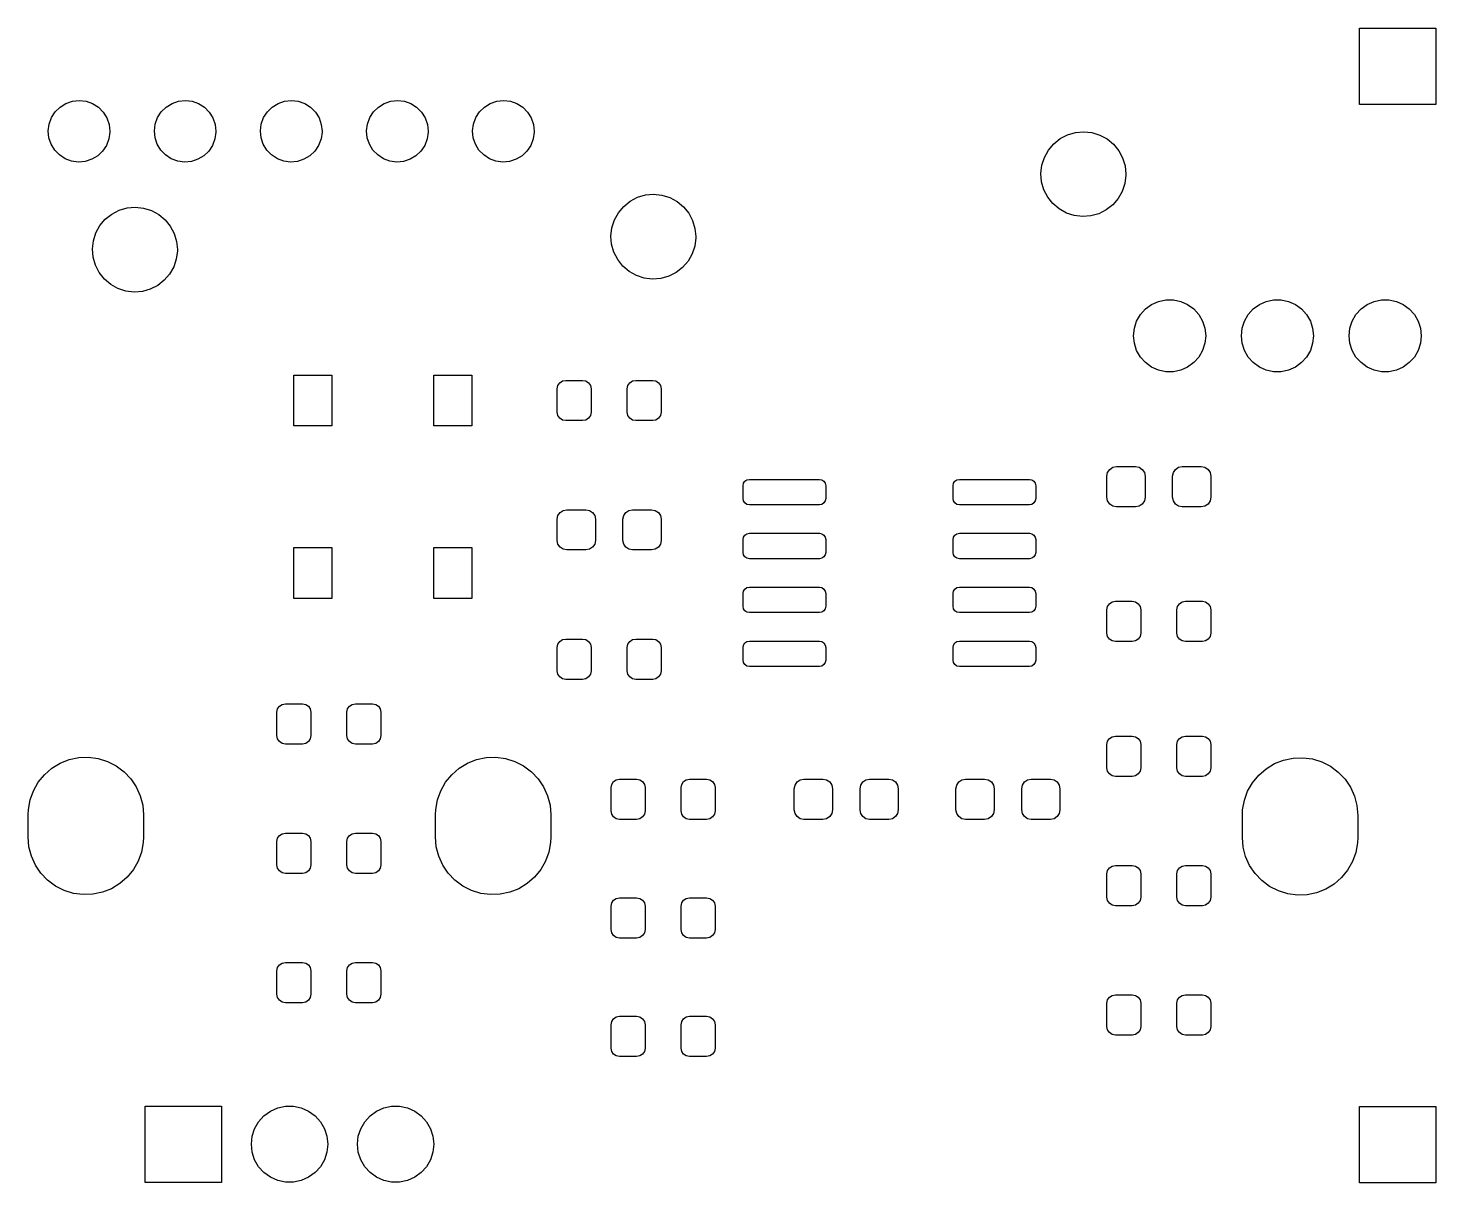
# Model space of a CAD drawing. Extents: x 74 to 207, y -142 to -34.
# Drawn here: x 106.19 to 139.37, y -140.61 to -113.4 of the extents above; entities that cross this region are included whole.
import ezdxf

# ---------------------------------------------------------------- set-up
doc = ezdxf.new("R2010")
doc.units = 0
doc.layers.add('BLACK', color=7, linetype='CONTINUOUS')

msp = doc.modelspace()

# ---------------------------------------------------------------- linework, layer by layer
at = {"layer": 'BLACK', "linetype": 'CONTINUOUS'}
for p, q in [((137.57, -115.2), (137.57, -113.4)), ((137.57, -113.4), (139.37, -113.4)), ((139.37, -113.4), (139.37, -115.2)), ((107.239, -115.121), (107.4, -115.104)), ((107.4, -115.104), (107.561, -115.123)), ((109.739, -115.121), (109.9, -115.104)), ((109.9, -115.104), (110.061, -115.123)), ((112.239, -115.121), (112.4, -115.104)), ((112.4, -115.104), (112.561, -115.123)), ((114.739, -115.121), (114.9, -115.104)), ((114.9, -115.104), (115.061, -115.123)), ((117.239, -115.121), (117.4, -115.104)), ((117.4, -115.104), (117.561, -115.123)), ((106.745, -115.507), (106.833, -115.371)), ((106.833, -115.371), (106.948, -115.258)), ((106.948, -115.258), (107.086, -115.173)), ((107.086, -115.173), (107.239, -115.121)), ((107.561, -115.123), (107.713, -115.178)), ((107.713, -115.178), (107.85, -115.264)), ((107.85, -115.264), (107.964, -115.379)), ((107.964, -115.379), (108.05, -115.516)), ((109.245, -115.507), (109.333, -115.371)), ((109.333, -115.371), (109.448, -115.258)), ((109.448, -115.258), (109.586, -115.173)), ((109.586, -115.173), (109.739, -115.121)), ((110.061, -115.123), (110.213, -115.178)), ((110.213, -115.178), (110.35, -115.264)), ((110.35, -115.264), (110.464, -115.379)), ((110.464, -115.379), (110.55, -115.516)), ((111.745, -115.507), (111.833, -115.371)), ((111.833, -115.371), (111.948, -115.258)), ((111.948, -115.258), (112.086, -115.173)), ((112.086, -115.173), (112.239, -115.121)), ((112.561, -115.123), (112.713, -115.178)), ((112.713, -115.178), (112.85, -115.264)), ((112.85, -115.264), (112.964, -115.379)), ((112.964, -115.379), (113.05, -115.516)), ((114.245, -115.507), (114.333, -115.371)), ((114.333, -115.371), (114.448, -115.258)), ((114.448, -115.258), (114.586, -115.173)), ((114.586, -115.173), (114.739, -115.121)), ((115.061, -115.123), (115.213, -115.178)), ((115.213, -115.178), (115.35, -115.264)), ((115.35, -115.264), (115.464, -115.379)), ((115.464, -115.379), (115.55, -115.516)), ((116.745, -115.507), (116.833, -115.371)), ((116.833, -115.371), (116.948, -115.258)), ((116.948, -115.258), (117.086, -115.173)), ((117.086, -115.173), (117.239, -115.121)), ((117.561, -115.123), (117.713, -115.178)), ((117.713, -115.178), (117.85, -115.264)), ((117.85, -115.264), (117.964, -115.379)), ((117.964, -115.379), (118.05, -115.516)), ((139.37, -115.2), (137.57, -115.2)), ((106.669, -115.82), (106.69, -115.659)), ((106.69, -115.659), (106.745, -115.507)), ((108.05, -115.516), (108.103, -115.669)), ((108.103, -115.669), (108.121, -115.83)), ((109.169, -115.82), (109.19, -115.659)), ((109.19, -115.659), (109.245, -115.507)), ((110.55, -115.516), (110.603, -115.669)), ((110.603, -115.669), (110.621, -115.83)), ((111.669, -115.82), (111.69, -115.659)), ((111.69, -115.659), (111.745, -115.507)), ((113.05, -115.516), (113.103, -115.669)), ((113.103, -115.669), (113.121, -115.83)), ((114.169, -115.82), (114.19, -115.659)), ((114.19, -115.659), (114.245, -115.507)), ((115.55, -115.516), (115.603, -115.669)), ((115.603, -115.669), (115.621, -115.83)), ((116.669, -115.82), (116.69, -115.659)), ((116.69, -115.659), (116.745, -115.507)), ((118.05, -115.516), (118.103, -115.669)), ((118.103, -115.669), (118.121, -115.83)), ((106.685, -115.981), (106.669, -115.82)), ((106.736, -116.134), (106.685, -115.981)), ((108.098, -116.01), (108.041, -116.162)), ((108.121, -115.85), (108.098, -116.01)), ((108.121, -115.83), (108.121, -115.85)), ((109.185, -115.981), (109.169, -115.82)), ((109.236, -116.134), (109.185, -115.981)), ((110.598, -116.01), (110.541, -116.162)), ((110.621, -115.85), (110.598, -116.01)), ((110.621, -115.83), (110.621, -115.85)), ((111.685, -115.981), (111.669, -115.82)), ((111.736, -116.134), (111.685, -115.981)), ((113.098, -116.01), (113.041, -116.162)), ((113.121, -115.85), (113.098, -116.01)), ((113.121, -115.83), (113.121, -115.85)), ((114.185, -115.981), (114.169, -115.82)), ((114.236, -116.134), (114.185, -115.981)), ((115.598, -116.01), (115.541, -116.162)), ((115.621, -115.85), (115.598, -116.01)), ((115.621, -115.83), (115.621, -115.85)), ((116.685, -115.981), (116.669, -115.82)), ((116.736, -116.134), (116.685, -115.981)), ((118.098, -116.01), (118.041, -116.162)), ((118.121, -115.85), (118.098, -116.01)), ((118.121, -115.83), (118.121, -115.85)), ((130.364, -116.126), (130.516, -116.003)), ((130.516, -116.003), (130.689, -115.913)), ((130.689, -115.913), (130.877, -115.858)), ((130.877, -115.858), (131.071, -115.84)), ((131.071, -115.84), (131.265, -115.86)), ((131.265, -115.86), (131.452, -115.918)), ((131.452, -115.918), (131.623, -116.011)), ((131.623, -116.011), (131.774, -116.135)), ((106.82, -116.273), (106.736, -116.134)), ((106.932, -116.389), (106.82, -116.273)), ((107.068, -116.478), (106.932, -116.389)), ((107.834, -116.408), (107.695, -116.491)), ((107.951, -116.297), (107.834, -116.408)), ((108.041, -116.162), (107.951, -116.297)), ((109.32, -116.273), (109.236, -116.134)), ((109.432, -116.389), (109.32, -116.273)), ((109.568, -116.478), (109.432, -116.389)), ((110.334, -116.408), (110.195, -116.491)), ((110.451, -116.297), (110.334, -116.408)), ((110.541, -116.162), (110.451, -116.297)), ((111.82, -116.273), (111.736, -116.134)), ((111.932, -116.389), (111.82, -116.273)), ((112.068, -116.478), (111.932, -116.389)), ((112.834, -116.408), (112.695, -116.491)), ((112.951, -116.297), (112.834, -116.408)), ((113.041, -116.162), (112.951, -116.297)), ((114.32, -116.273), (114.236, -116.134)), ((114.432, -116.389), (114.32, -116.273)), ((114.568, -116.478), (114.432, -116.389)), ((115.334, -116.408), (115.195, -116.491)), ((115.451, -116.297), (115.334, -116.408)), ((115.541, -116.162), (115.451, -116.297)), ((116.82, -116.273), (116.736, -116.134)), ((116.932, -116.389), (116.82, -116.273)), ((117.068, -116.478), (116.932, -116.389)), ((117.834, -116.408), (117.695, -116.491)), ((117.951, -116.297), (117.834, -116.408)), ((118.041, -116.162), (117.951, -116.297)), ((130.145, -116.446), (130.239, -116.275)), ((130.239, -116.275), (130.364, -116.126)), ((131.774, -116.135), (131.897, -116.287)), ((131.897, -116.287), (131.989, -116.459)), ((107.219, -116.534), (107.068, -116.478)), ((107.38, -116.556), (107.219, -116.534)), ((107.541, -116.541), (107.38, -116.556)), ((107.695, -116.491), (107.541, -116.541)), ((109.719, -116.534), (109.568, -116.478)), ((109.88, -116.556), (109.719, -116.534)), ((110.041, -116.541), (109.88, -116.556)), ((110.195, -116.491), (110.041, -116.541)), ((112.219, -116.534), (112.068, -116.478)), ((112.38, -116.556), (112.219, -116.534)), ((112.541, -116.541), (112.38, -116.556)), ((112.695, -116.491), (112.541, -116.541)), ((114.719, -116.534), (114.568, -116.478)), ((114.88, -116.556), (114.719, -116.534)), ((115.041, -116.541), (114.88, -116.556)), ((115.195, -116.491), (115.041, -116.541)), ((117.219, -116.534), (117.068, -116.478)), ((117.38, -116.556), (117.219, -116.534)), ((117.541, -116.541), (117.38, -116.556)), ((117.695, -116.491), (117.541, -116.541)), ((130.064, -116.826), (130.086, -116.632)), ((130.086, -116.632), (130.145, -116.446)), ((131.989, -116.459), (132.045, -116.646)), ((132.045, -116.646), (132.064, -116.84)), ((130.08, -117.021), (130.064, -116.826)), ((130.134, -117.208), (130.08, -117.021)), ((132.039, -117.062), (131.978, -117.247)), ((132.064, -116.868), (132.039, -117.062)), ((132.064, -116.84), (132.064, -116.868)), ((120.382, -117.476), (120.555, -117.386)), ((120.555, -117.386), (120.742, -117.331)), ((120.742, -117.331), (120.936, -117.313)), ((120.936, -117.313), (121.13, -117.334)), ((121.13, -117.334), (121.317, -117.391)), ((121.317, -117.391), (121.489, -117.484)), ((130.223, -117.382), (130.134, -117.208)), ((130.345, -117.535), (130.223, -117.382)), ((131.881, -117.416), (131.754, -117.564)), ((131.978, -117.247), (131.881, -117.416)), ((108.164, -117.781), (108.337, -117.691)), ((108.337, -117.691), (108.525, -117.636)), ((108.525, -117.636), (108.719, -117.618)), ((108.719, -117.618), (108.913, -117.638)), ((108.913, -117.638), (109.1, -117.696)), ((109.1, -117.696), (109.271, -117.789)), ((120.01, -117.919), (120.104, -117.748)), ((120.104, -117.748), (120.23, -117.599)), ((120.23, -117.599), (120.382, -117.476)), ((121.489, -117.484), (121.639, -117.609)), ((121.639, -117.609), (121.762, -117.76)), ((121.762, -117.76), (121.854, -117.932)), ((130.493, -117.661), (130.345, -117.535)), ((130.664, -117.756), (130.493, -117.661)), ((130.849, -117.817), (130.664, -117.756)), ((131.6, -117.684), (131.426, -117.772)), ((131.754, -117.564), (131.6, -117.684)), ((107.793, -118.224), (107.887, -118.053)), ((107.887, -118.053), (108.012, -117.904)), ((108.012, -117.904), (108.164, -117.781)), ((109.271, -117.789), (109.422, -117.913)), ((109.422, -117.913), (109.545, -118.065)), ((109.545, -118.065), (109.637, -118.237)), ((119.951, -118.105), (120.01, -117.919)), ((121.854, -117.932), (121.91, -118.119)), ((131.043, -117.84), (130.849, -117.817)), ((131.238, -117.825), (131.043, -117.84)), ((131.426, -117.772), (131.238, -117.825)), ((107.712, -118.604), (107.734, -118.41)), ((107.734, -118.41), (107.793, -118.224)), ((109.637, -118.237), (109.693, -118.424)), ((109.693, -118.424), (109.712, -118.618)), ((119.929, -118.299), (119.951, -118.105)), ((119.946, -118.494), (119.929, -118.299)), ((121.929, -118.341), (121.905, -118.535)), ((121.91, -118.119), (121.929, -118.313)), ((121.929, -118.313), (121.929, -118.341)), ((107.728, -118.799), (107.712, -118.604)), ((109.712, -118.646), (109.687, -118.84)), ((109.712, -118.618), (109.712, -118.646)), ((120, -118.681), (119.946, -118.494)), ((120.089, -118.855), (120, -118.681)), ((121.843, -118.72), (121.747, -118.89)), ((121.905, -118.535), (121.843, -118.72)), ((107.782, -118.986), (107.728, -118.799)), ((107.871, -119.16), (107.782, -118.986)), ((109.626, -119.025), (109.529, -119.194)), ((109.687, -118.84), (109.626, -119.025)), ((120.21, -119.008), (120.089, -118.855)), ((120.359, -119.134), (120.21, -119.008)), ((121.619, -119.037), (121.465, -119.158)), ((121.747, -118.89), (121.619, -119.037)), ((107.993, -119.313), (107.871, -119.16)), ((108.141, -119.439), (107.993, -119.313)), ((109.402, -119.342), (109.248, -119.462)), ((109.529, -119.194), (109.402, -119.342)), ((120.529, -119.23), (120.359, -119.134)), ((120.715, -119.29), (120.529, -119.23)), ((120.908, -119.313), (120.715, -119.29)), ((121.103, -119.298), (120.908, -119.313)), ((121.291, -119.246), (121.103, -119.298)), ((121.465, -119.158), (121.291, -119.246)), ((108.312, -119.534), (108.141, -119.439)), ((108.497, -119.595), (108.312, -119.534)), ((108.691, -119.618), (108.497, -119.595)), ((108.886, -119.603), (108.691, -119.618)), ((109.074, -119.55), (108.886, -119.603)), ((109.248, -119.462), (109.074, -119.55)), ((132.408, -120.15), (132.527, -120.018)), ((132.527, -120.018), (132.671, -119.914)), ((132.671, -119.914), (132.833, -119.842)), ((132.833, -119.842), (133.007, -119.805)), ((133.007, -119.805), (133.185, -119.805)), ((133.185, -119.805), (133.359, -119.842)), ((133.359, -119.842), (133.521, -119.914)), ((133.521, -119.914), (133.665, -120.018)), ((133.665, -120.018), (133.784, -120.15)), ((134.948, -120.15), (135.067, -120.018)), ((135.067, -120.018), (135.211, -119.914)), ((135.211, -119.914), (135.373, -119.842)), ((135.373, -119.842), (135.547, -119.805)), ((135.547, -119.805), (135.725, -119.805)), ((135.725, -119.805), (135.899, -119.842)), ((135.899, -119.842), (136.061, -119.914)), ((136.061, -119.914), (136.205, -120.018)), ((136.205, -120.018), (136.324, -120.15)), ((137.488, -120.15), (137.607, -120.018)), ((137.607, -120.018), (137.751, -119.914)), ((137.751, -119.914), (137.913, -119.842)), ((137.913, -119.842), (138.087, -119.805)), ((138.087, -119.805), (138.265, -119.805)), ((138.265, -119.805), (138.439, -119.842)), ((138.439, -119.842), (138.601, -119.914)), ((138.601, -119.914), (138.745, -120.018)), ((138.745, -120.018), (138.864, -120.15)), ((132.265, -120.473), (132.319, -120.304)), ((132.319, -120.304), (132.408, -120.15)), ((133.784, -120.15), (133.873, -120.304)), ((133.873, -120.304), (133.927, -120.473)), ((134.805, -120.473), (134.859, -120.304)), ((134.859, -120.304), (134.948, -120.15)), ((136.324, -120.15), (136.413, -120.304)), ((136.413, -120.304), (136.467, -120.473)), ((137.345, -120.473), (137.399, -120.304)), ((137.399, -120.304), (137.488, -120.15)), ((138.864, -120.15), (138.953, -120.304)), ((138.953, -120.304), (139.007, -120.473)), ((132.246, -120.65), (132.265, -120.473)), ((132.265, -120.827), (132.246, -120.65)), ((133.927, -120.473), (133.946, -120.65)), ((133.946, -120.65), (133.927, -120.827)), ((134.786, -120.65), (134.805, -120.473)), ((134.805, -120.827), (134.786, -120.65)), ((136.467, -120.473), (136.486, -120.65)), ((136.486, -120.65), (136.467, -120.827)), ((137.326, -120.65), (137.345, -120.473)), ((137.345, -120.827), (137.326, -120.65)), ((139.007, -120.473), (139.026, -120.65)), ((139.026, -120.65), (139.007, -120.827)), ((132.319, -120.996), (132.265, -120.827)), ((132.408, -121.15), (132.319, -120.996)), ((133.873, -120.996), (133.784, -121.15)), ((133.927, -120.827), (133.873, -120.996)), ((134.859, -120.996), (134.805, -120.827)), ((134.948, -121.15), (134.859, -120.996)), ((136.413, -120.996), (136.324, -121.15)), ((136.467, -120.827), (136.413, -120.996)), ((137.399, -120.996), (137.345, -120.827)), ((137.488, -121.15), (137.399, -120.996)), ((138.953, -120.996), (138.864, -121.15)), ((139.007, -120.827), (138.953, -120.996)), ((132.527, -121.282), (132.408, -121.15)), ((132.671, -121.386), (132.527, -121.282)), ((132.833, -121.458), (132.671, -121.386)), ((133.521, -121.386), (133.359, -121.458)), ((133.665, -121.282), (133.521, -121.386)), ((133.784, -121.15), (133.665, -121.282)), ((135.067, -121.282), (134.948, -121.15)), ((135.211, -121.386), (135.067, -121.282)), ((135.373, -121.458), (135.211, -121.386)), ((136.061, -121.386), (135.899, -121.458)), ((136.205, -121.282), (136.061, -121.386)), ((136.324, -121.15), (136.205, -121.282)), ((137.607, -121.282), (137.488, -121.15)), ((137.751, -121.386), (137.607, -121.282)), ((137.913, -121.458), (137.751, -121.386)), ((138.601, -121.386), (138.439, -121.458)), ((138.745, -121.282), (138.601, -121.386)), ((138.864, -121.15), (138.745, -121.282)), ((112.454, -122.774), (112.454, -121.574)), ((112.454, -121.574), (113.354, -121.574)), ((113.354, -121.574), (113.354, -122.774)), ((115.754, -122.774), (115.754, -121.574)), ((115.754, -121.574), (116.654, -121.574)), ((116.654, -121.574), (116.654, -122.774)), ((118.722, -121.758), (118.786, -121.714)), ((118.786, -121.714), (118.863, -121.699)), ((118.863, -121.699), (119.263, -121.699)), ((119.263, -121.699), (119.34, -121.714)), ((119.34, -121.714), (119.404, -121.758)), ((120.372, -121.758), (120.436, -121.714)), ((120.436, -121.714), (120.513, -121.699)), ((120.513, -121.699), (120.913, -121.699)), ((120.913, -121.699), (120.99, -121.714)), ((120.99, -121.714), (121.054, -121.758)), ((133.007, -121.495), (132.833, -121.458)), ((133.185, -121.495), (133.007, -121.495)), ((133.359, -121.458), (133.185, -121.495)), ((135.547, -121.495), (135.373, -121.458)), ((135.725, -121.495), (135.547, -121.495)), ((135.899, -121.458), (135.725, -121.495)), ((138.087, -121.495), (137.913, -121.458)), ((138.265, -121.495), (138.087, -121.495)), ((138.439, -121.458), (138.265, -121.495)), ((118.663, -121.899), (118.678, -121.822)), ((118.663, -122.449), (118.663, -121.899)), ((118.678, -121.822), (118.722, -121.758)), ((119.404, -121.758), (119.448, -121.822)), ((119.448, -121.822), (119.463, -121.899)), ((119.463, -121.899), (119.463, -122.449)), ((120.313, -121.899), (120.328, -121.822)), ((120.313, -122.449), (120.313, -121.899)), ((120.328, -121.822), (120.372, -121.758)), ((121.054, -121.758), (121.098, -121.822)), ((121.098, -121.822), (121.113, -121.899)), ((121.113, -121.899), (121.113, -122.449)), ((118.678, -122.526), (118.663, -122.449)), ((118.722, -122.59), (118.678, -122.526)), ((118.786, -122.634), (118.722, -122.59)), ((118.863, -122.649), (118.786, -122.634)), ((119.263, -122.649), (118.863, -122.649)), ((119.34, -122.634), (119.263, -122.649)), ((119.404, -122.59), (119.34, -122.634)), ((119.448, -122.526), (119.404, -122.59)), ((119.463, -122.449), (119.448, -122.526)), ((120.328, -122.526), (120.313, -122.449)), ((120.372, -122.59), (120.328, -122.526)), ((120.436, -122.634), (120.372, -122.59)), ((120.513, -122.649), (120.436, -122.634)), ((120.913, -122.649), (120.513, -122.649)), ((120.99, -122.634), (120.913, -122.649)), ((121.054, -122.59), (120.99, -122.634)), ((121.098, -122.526), (121.054, -122.59)), ((121.113, -122.449), (121.098, -122.526)), ((113.354, -122.774), (112.454, -122.774)), ((116.654, -122.774), (115.754, -122.774)), ((131.756, -123.748), (131.842, -123.731)), ((131.842, -123.731), (132.292, -123.731)), ((132.292, -123.731), (132.378, -123.748)), ((133.306, -123.748), (133.392, -123.731)), ((133.392, -123.731), (133.842, -123.731)), ((133.842, -123.731), (133.928, -123.748)), ((123.086, -124.077), (123.135, -124.044)), ((123.135, -124.044), (123.192, -124.033)), ((123.192, -124.033), (124.842, -124.033)), ((124.842, -124.033), (124.899, -124.044)), ((124.899, -124.044), (124.948, -124.077)), ((128.036, -124.077), (128.085, -124.044)), ((128.085, -124.044), (128.142, -124.033)), ((128.142, -124.033), (129.792, -124.033)), ((129.792, -124.033), (129.849, -124.044)), ((129.849, -124.044), (129.898, -124.077)), ((131.617, -123.956), (131.634, -123.87)), ((131.617, -124.456), (131.617, -123.956)), ((131.634, -123.87), (131.683, -123.797)), ((131.683, -123.797), (131.756, -123.748)), ((132.378, -123.748), (132.451, -123.797)), ((132.451, -123.797), (132.5, -123.87)), ((132.5, -123.87), (132.517, -123.956)), ((132.517, -123.956), (132.517, -124.456)), ((133.167, -123.956), (133.184, -123.87)), ((133.167, -124.456), (133.167, -123.956)), ((133.184, -123.87), (133.233, -123.797)), ((133.233, -123.797), (133.306, -123.748)), ((133.928, -123.748), (134.001, -123.797)), ((134.001, -123.797), (134.05, -123.87)), ((134.05, -123.87), (134.067, -123.956)), ((134.067, -123.956), (134.067, -124.456)), ((123.042, -124.183), (123.053, -124.126)), ((123.042, -124.483), (123.042, -124.183)), ((123.053, -124.126), (123.086, -124.077)), ((124.948, -124.077), (124.981, -124.126)), ((124.981, -124.126), (124.992, -124.183)), ((124.992, -124.183), (124.992, -124.483)), ((127.992, -124.183), (128.003, -124.126)), ((127.992, -124.483), (127.992, -124.183)), ((128.003, -124.126), (128.036, -124.077)), ((129.898, -124.077), (129.931, -124.126)), ((129.931, -124.126), (129.942, -124.183)), ((129.942, -124.183), (129.942, -124.483)), ((123.053, -124.54), (123.042, -124.483)), ((123.086, -124.589), (123.053, -124.54)), ((123.135, -124.622), (123.086, -124.589)), ((123.192, -124.633), (123.135, -124.622)), ((124.842, -124.633), (123.192, -124.633)), ((124.899, -124.622), (124.842, -124.633)), ((124.948, -124.589), (124.899, -124.622)), ((124.981, -124.54), (124.948, -124.589)), ((124.992, -124.483), (124.981, -124.54)), ((128.003, -124.54), (127.992, -124.483)), ((128.036, -124.589), (128.003, -124.54)), ((128.085, -124.622), (128.036, -124.589)), ((128.142, -124.633), (128.085, -124.622)), ((129.792, -124.633), (128.142, -124.633)), ((129.849, -124.622), (129.792, -124.633)), ((129.898, -124.589), (129.849, -124.622)), ((129.931, -124.54), (129.898, -124.589)), ((129.942, -124.483), (129.931, -124.54)), ((131.634, -124.542), (131.617, -124.456)), ((131.683, -124.615), (131.634, -124.542)), ((131.756, -124.664), (131.683, -124.615)), ((131.842, -124.681), (131.756, -124.664)), ((132.292, -124.681), (131.842, -124.681)), ((132.378, -124.664), (132.292, -124.681)), ((132.451, -124.615), (132.378, -124.664)), ((132.5, -124.542), (132.451, -124.615)), ((132.517, -124.456), (132.5, -124.542)), ((133.184, -124.542), (133.167, -124.456)), ((133.233, -124.615), (133.184, -124.542)), ((133.306, -124.664), (133.233, -124.615)), ((133.392, -124.681), (133.306, -124.664)), ((133.842, -124.681), (133.392, -124.681)), ((133.928, -124.664), (133.842, -124.681)), ((134.001, -124.615), (133.928, -124.664)), ((134.05, -124.542), (134.001, -124.615)), ((134.067, -124.456), (134.05, -124.542)), ((118.663, -124.972), (118.68, -124.886)), ((118.663, -125.472), (118.663, -124.972)), ((118.68, -124.886), (118.729, -124.813)), ((118.729, -124.813), (118.802, -124.764)), ((118.802, -124.764), (118.888, -124.747)), ((118.888, -124.747), (119.338, -124.747)), ((119.338, -124.747), (119.424, -124.764)), ((119.424, -124.764), (119.497, -124.813)), ((119.497, -124.813), (119.546, -124.886)), ((119.546, -124.886), (119.563, -124.972)), ((119.563, -124.972), (119.563, -125.472)), ((120.213, -124.972), (120.23, -124.886)), ((120.213, -125.472), (120.213, -124.972)), ((120.23, -124.886), (120.279, -124.813)), ((120.279, -124.813), (120.352, -124.764)), ((120.352, -124.764), (120.438, -124.747)), ((120.438, -124.747), (120.888, -124.747)), ((120.888, -124.747), (120.974, -124.764)), ((120.974, -124.764), (121.047, -124.813)), ((121.047, -124.813), (121.096, -124.886)), ((121.096, -124.886), (121.113, -124.972)), ((121.113, -124.972), (121.113, -125.472)), ((123.042, -125.453), (123.053, -125.396)), ((123.053, -125.396), (123.086, -125.347)), ((123.086, -125.347), (123.135, -125.314)), ((123.135, -125.314), (123.192, -125.303)), ((123.192, -125.303), (124.842, -125.303)), ((124.842, -125.303), (124.899, -125.314)), ((124.899, -125.314), (124.948, -125.347)), ((124.948, -125.347), (124.981, -125.396)), ((124.981, -125.396), (124.992, -125.453)), ((127.992, -125.453), (128.003, -125.396)), ((128.003, -125.396), (128.036, -125.347)), ((128.036, -125.347), (128.085, -125.314)), ((128.085, -125.314), (128.142, -125.303)), ((128.142, -125.303), (129.792, -125.303)), ((129.792, -125.303), (129.849, -125.314)), ((129.849, -125.314), (129.898, -125.347)), ((129.898, -125.347), (129.931, -125.396)), ((129.931, -125.396), (129.942, -125.453)), ((112.454, -126.838), (112.454, -125.638)), ((112.454, -125.638), (113.354, -125.638)), ((113.354, -125.638), (113.354, -126.838)), ((115.754, -126.838), (115.754, -125.638)), ((115.754, -125.638), (116.654, -125.638)), ((116.654, -125.638), (116.654, -126.838)), ((118.68, -125.558), (118.663, -125.472)), ((118.729, -125.631), (118.68, -125.558)), ((118.802, -125.68), (118.729, -125.631)), ((118.888, -125.697), (118.802, -125.68)), ((119.338, -125.697), (118.888, -125.697)), ((119.424, -125.68), (119.338, -125.697)), ((119.497, -125.631), (119.424, -125.68)), ((119.546, -125.558), (119.497, -125.631)), ((119.563, -125.472), (119.546, -125.558)), ((120.23, -125.558), (120.213, -125.472)), ((120.279, -125.631), (120.23, -125.558)), ((120.352, -125.68), (120.279, -125.631)), ((120.438, -125.697), (120.352, -125.68)), ((120.888, -125.697), (120.438, -125.697)), ((120.974, -125.68), (120.888, -125.697)), ((121.047, -125.631), (120.974, -125.68)), ((121.096, -125.558), (121.047, -125.631)), ((121.113, -125.472), (121.096, -125.558)), ((123.042, -125.753), (123.042, -125.453)), ((124.992, -125.453), (124.992, -125.753)), ((127.992, -125.753), (127.992, -125.453)), ((129.942, -125.453), (129.942, -125.753)), ((123.053, -125.81), (123.042, -125.753)), ((123.086, -125.859), (123.053, -125.81)), ((123.135, -125.892), (123.086, -125.859)), ((123.192, -125.903), (123.135, -125.892)), ((124.842, -125.903), (123.192, -125.903)), ((124.899, -125.892), (124.842, -125.903)), ((124.948, -125.859), (124.899, -125.892)), ((124.981, -125.81), (124.948, -125.859)), ((124.992, -125.753), (124.981, -125.81)), ((128.003, -125.81), (127.992, -125.753)), ((128.036, -125.859), (128.003, -125.81)), ((128.085, -125.892), (128.036, -125.859)), ((128.142, -125.903), (128.085, -125.892)), ((129.792, -125.903), (128.142, -125.903)), ((129.849, -125.892), (129.792, -125.903)), ((129.898, -125.859), (129.849, -125.892)), ((129.931, -125.81), (129.898, -125.859)), ((129.942, -125.753), (129.931, -125.81)), ((123.042, -126.723), (123.053, -126.666)), ((123.042, -127.023), (123.042, -126.723)), ((123.053, -126.666), (123.086, -126.617)), ((123.086, -126.617), (123.135, -126.584)), ((123.135, -126.584), (123.192, -126.573)), ((123.192, -126.573), (124.842, -126.573)), ((124.842, -126.573), (124.899, -126.584)), ((124.899, -126.584), (124.948, -126.617)), ((124.948, -126.617), (124.981, -126.666)), ((124.981, -126.666), (124.992, -126.723)), ((124.992, -126.723), (124.992, -127.023)), ((127.992, -126.723), (128.003, -126.666)), ((127.992, -127.023), (127.992, -126.723)), ((128.003, -126.666), (128.036, -126.617)), ((128.036, -126.617), (128.085, -126.584)), ((128.085, -126.584), (128.142, -126.573)), ((128.142, -126.573), (129.792, -126.573)), ((129.792, -126.573), (129.849, -126.584)), ((129.849, -126.584), (129.898, -126.617)), ((129.898, -126.617), (129.931, -126.666)), ((129.931, -126.666), (129.942, -126.723)), ((129.942, -126.723), (129.942, -127.023)), ((113.354, -126.838), (112.454, -126.838)), ((116.654, -126.838), (115.754, -126.838)), ((123.053, -127.08), (123.042, -127.023)), ((124.992, -127.023), (124.981, -127.08)), ((128.003, -127.08), (127.992, -127.023)), ((129.942, -127.023), (129.931, -127.08)), ((131.617, -127.106), (131.632, -127.029)), ((131.632, -127.029), (131.676, -126.965)), ((131.676, -126.965), (131.74, -126.921)), ((131.74, -126.921), (131.817, -126.906)), ((131.817, -126.906), (132.217, -126.906)), ((132.217, -126.906), (132.294, -126.921)), ((132.294, -126.921), (132.358, -126.965)), ((132.358, -126.965), (132.402, -127.029)), ((132.402, -127.029), (132.417, -127.106)), ((133.267, -127.106), (133.282, -127.029)), ((133.282, -127.029), (133.326, -126.965)), ((133.326, -126.965), (133.39, -126.921)), ((133.39, -126.921), (133.467, -126.906)), ((133.467, -126.906), (133.867, -126.906)), ((133.867, -126.906), (133.944, -126.921)), ((133.944, -126.921), (134.008, -126.965)), ((134.008, -126.965), (134.052, -127.029)), ((134.052, -127.029), (134.067, -127.106)), ((123.086, -127.129), (123.053, -127.08)), ((123.135, -127.162), (123.086, -127.129)), ((123.192, -127.173), (123.135, -127.162)), ((124.842, -127.173), (123.192, -127.173)), ((124.899, -127.162), (124.842, -127.173)), ((124.948, -127.129), (124.899, -127.162)), ((124.981, -127.08), (124.948, -127.129)), ((128.036, -127.129), (128.003, -127.08)), ((128.085, -127.162), (128.036, -127.129)), ((128.142, -127.173), (128.085, -127.162)), ((129.792, -127.173), (128.142, -127.173)), ((129.849, -127.162), (129.792, -127.173)), ((129.898, -127.129), (129.849, -127.162)), ((129.931, -127.08), (129.898, -127.129)), ((131.617, -127.656), (131.617, -127.106)), ((132.417, -127.106), (132.417, -127.656)), ((133.267, -127.656), (133.267, -127.106)), ((134.067, -127.106), (134.067, -127.656)), ((131.632, -127.733), (131.617, -127.656)), ((132.417, -127.656), (132.402, -127.733)), ((133.282, -127.733), (133.267, -127.656)), ((134.067, -127.656), (134.052, -127.733)), ((118.663, -127.995), (118.678, -127.918)), ((118.663, -128.545), (118.663, -127.995)), ((118.678, -127.918), (118.722, -127.854)), ((118.722, -127.854), (118.786, -127.81)), ((118.786, -127.81), (118.863, -127.795)), ((118.863, -127.795), (119.263, -127.795)), ((119.263, -127.795), (119.34, -127.81)), ((119.34, -127.81), (119.404, -127.854)), ((119.404, -127.854), (119.448, -127.918)), ((119.448, -127.918), (119.463, -127.995)), ((119.463, -127.995), (119.463, -128.545)), ((120.313, -127.995), (120.328, -127.918)), ((120.313, -128.545), (120.313, -127.995)), ((120.328, -127.918), (120.372, -127.854)), ((120.372, -127.854), (120.436, -127.81)), ((120.436, -127.81), (120.513, -127.795)), ((120.513, -127.795), (120.913, -127.795)), ((120.913, -127.795), (120.99, -127.81)), ((120.99, -127.81), (121.054, -127.854)), ((121.054, -127.854), (121.098, -127.918)), ((121.098, -127.918), (121.113, -127.995)), ((121.113, -127.995), (121.113, -128.545)), ((123.042, -127.993), (123.053, -127.936)), ((123.042, -128.293), (123.042, -127.993)), ((123.053, -127.936), (123.086, -127.887)), ((123.086, -127.887), (123.135, -127.854)), ((123.135, -127.854), (123.192, -127.843)), ((123.192, -127.843), (124.842, -127.843)), ((124.842, -127.843), (124.899, -127.854)), ((124.899, -127.854), (124.948, -127.887)), ((124.948, -127.887), (124.981, -127.936)), ((124.981, -127.936), (124.992, -127.993)), ((124.992, -127.993), (124.992, -128.293)), ((127.992, -127.993), (128.003, -127.936)), ((127.992, -128.293), (127.992, -127.993)), ((128.003, -127.936), (128.036, -127.887)), ((128.036, -127.887), (128.085, -127.854)), ((128.085, -127.854), (128.142, -127.843)), ((128.142, -127.843), (129.792, -127.843)), ((129.792, -127.843), (129.849, -127.854)), ((129.849, -127.854), (129.898, -127.887)), ((129.898, -127.887), (129.931, -127.936)), ((129.931, -127.936), (129.942, -127.993)), ((129.942, -127.993), (129.942, -128.293)), ((131.676, -127.797), (131.632, -127.733)), ((131.74, -127.841), (131.676, -127.797)), ((131.817, -127.856), (131.74, -127.841)), ((132.217, -127.856), (131.817, -127.856)), ((132.294, -127.841), (132.217, -127.856)), ((132.358, -127.797), (132.294, -127.841)), ((132.402, -127.733), (132.358, -127.797)), ((133.326, -127.797), (133.282, -127.733)), ((133.39, -127.841), (133.326, -127.797)), ((133.467, -127.856), (133.39, -127.841)), ((133.867, -127.856), (133.467, -127.856)), ((133.944, -127.841), (133.867, -127.856)), ((134.008, -127.797), (133.944, -127.841)), ((134.052, -127.733), (134.008, -127.797)), ((123.053, -128.35), (123.042, -128.293)), ((123.086, -128.399), (123.053, -128.35)), ((124.981, -128.35), (124.948, -128.399)), ((124.992, -128.293), (124.981, -128.35)), ((128.003, -128.35), (127.992, -128.293)), ((128.036, -128.399), (128.003, -128.35)), ((129.931, -128.35), (129.898, -128.399)), ((129.942, -128.293), (129.931, -128.35)), ((118.678, -128.622), (118.663, -128.545)), ((118.722, -128.686), (118.678, -128.622)), ((118.786, -128.73), (118.722, -128.686)), ((119.404, -128.686), (119.34, -128.73)), ((119.448, -128.622), (119.404, -128.686)), ((119.463, -128.545), (119.448, -128.622)), ((120.328, -128.622), (120.313, -128.545)), ((120.372, -128.686), (120.328, -128.622)), ((120.436, -128.73), (120.372, -128.686)), ((121.054, -128.686), (120.99, -128.73)), ((121.098, -128.622), (121.054, -128.686)), ((121.113, -128.545), (121.098, -128.622)), ((123.135, -128.432), (123.086, -128.399)), ((123.192, -128.443), (123.135, -128.432)), ((124.842, -128.443), (123.192, -128.443)), ((124.899, -128.432), (124.842, -128.443)), ((124.948, -128.399), (124.899, -128.432)), ((128.085, -128.432), (128.036, -128.399)), ((128.142, -128.443), (128.085, -128.432)), ((129.792, -128.443), (128.142, -128.443)), ((129.849, -128.432), (129.792, -128.443)), ((129.898, -128.399), (129.849, -128.432)), ((118.863, -128.745), (118.786, -128.73)), ((119.263, -128.745), (118.863, -128.745)), ((119.34, -128.73), (119.263, -128.745)), ((120.513, -128.745), (120.436, -128.73)), ((120.913, -128.745), (120.513, -128.745)), ((120.99, -128.73), (120.913, -128.745)), ((112.074, -129.442), (112.118, -129.378)), ((112.118, -129.378), (112.182, -129.334)), ((112.182, -129.334), (112.259, -129.319)), ((112.259, -129.319), (112.659, -129.319)), ((112.659, -129.319), (112.736, -129.334)), ((112.736, -129.334), (112.8, -129.378)), ((112.8, -129.378), (112.844, -129.442)), ((113.724, -129.442), (113.768, -129.378)), ((113.768, -129.378), (113.832, -129.334)), ((113.832, -129.334), (113.909, -129.319)), ((113.909, -129.319), (114.309, -129.319)), ((114.309, -129.319), (114.386, -129.334)), ((114.386, -129.334), (114.45, -129.378)), ((114.45, -129.378), (114.494, -129.442)), ((112.059, -129.519), (112.074, -129.442)), ((112.059, -130.069), (112.059, -129.519)), ((112.844, -129.442), (112.859, -129.519)), ((112.859, -129.519), (112.859, -130.069)), ((113.709, -129.519), (113.724, -129.442)), ((113.709, -130.069), (113.709, -129.519)), ((114.494, -129.442), (114.509, -129.519)), ((114.509, -129.519), (114.509, -130.069)), ((112.074, -130.146), (112.059, -130.069)), ((112.118, -130.21), (112.074, -130.146)), ((112.182, -130.254), (112.118, -130.21)), ((112.259, -130.269), (112.182, -130.254)), ((112.659, -130.269), (112.259, -130.269)), ((112.736, -130.254), (112.659, -130.269)), ((112.8, -130.21), (112.736, -130.254)), ((112.844, -130.146), (112.8, -130.21)), ((112.859, -130.069), (112.844, -130.146)), ((113.724, -130.146), (113.709, -130.069)), ((113.768, -130.21), (113.724, -130.146)), ((113.832, -130.254), (113.768, -130.21)), ((113.909, -130.269), (113.832, -130.254)), ((114.309, -130.269), (113.909, -130.269)), ((114.386, -130.254), (114.309, -130.269)), ((114.45, -130.21), (114.386, -130.254)), ((114.494, -130.146), (114.45, -130.21)), ((114.509, -130.069), (114.494, -130.146)), ((131.617, -130.281), (131.632, -130.204)), ((131.617, -130.831), (131.617, -130.281)), ((131.632, -130.204), (131.676, -130.14)), ((131.676, -130.14), (131.74, -130.096)), ((131.74, -130.096), (131.817, -130.081)), ((131.817, -130.081), (132.217, -130.081)), ((132.217, -130.081), (132.294, -130.096)), ((132.294, -130.096), (132.358, -130.14)), ((132.358, -130.14), (132.402, -130.204)), ((132.402, -130.204), (132.417, -130.281)), ((132.417, -130.281), (132.417, -130.831)), ((133.267, -130.281), (133.282, -130.204)), ((133.267, -130.831), (133.267, -130.281)), ((133.282, -130.204), (133.326, -130.14)), ((133.326, -130.14), (133.39, -130.096)), ((133.39, -130.096), (133.467, -130.081)), ((133.467, -130.081), (133.867, -130.081)), ((133.867, -130.081), (133.944, -130.096)), ((133.944, -130.096), (134.008, -130.14)), ((134.008, -130.14), (134.052, -130.204)), ((134.052, -130.204), (134.067, -130.281)), ((134.067, -130.281), (134.067, -130.831)), ((106.95, -130.722), (107.164, -130.637)), ((107.164, -130.637), (107.389, -130.59)), ((107.389, -130.59), (107.619, -130.582)), ((107.619, -130.582), (107.847, -130.612)), ((107.847, -130.612), (108.067, -130.68)), ((108.067, -130.68), (108.272, -130.784)), ((116.55, -130.722), (116.764, -130.637)), ((116.764, -130.637), (116.989, -130.59)), ((116.989, -130.59), (117.219, -130.582)), ((117.219, -130.582), (117.447, -130.612)), ((117.447, -130.612), (117.667, -130.68)), ((117.667, -130.68), (117.872, -130.784)), ((135.565, -130.732), (135.779, -130.647)), ((135.779, -130.647), (136.004, -130.6)), ((136.004, -130.6), (136.234, -130.592)), ((136.234, -130.592), (136.462, -130.622)), ((136.462, -130.622), (136.682, -130.69)), ((136.682, -130.69), (136.887, -130.794)), ((106.434, -131.17), (106.58, -130.992)), ((106.58, -130.992), (106.754, -130.841)), ((106.754, -130.841), (106.95, -130.722)), ((108.272, -130.784), (108.456, -130.921)), ((108.456, -130.921), (108.615, -131.088)), ((116.034, -131.17), (116.18, -130.992)), ((116.18, -130.992), (116.354, -130.841)), ((116.354, -130.841), (116.55, -130.722)), ((117.872, -130.784), (118.056, -130.921)), ((118.056, -130.921), (118.215, -131.088)), ((131.632, -130.908), (131.617, -130.831)), ((131.676, -130.972), (131.632, -130.908)), ((131.74, -131.016), (131.676, -130.972)), ((131.817, -131.031), (131.74, -131.016)), ((132.217, -131.031), (131.817, -131.031)), ((132.294, -131.016), (132.217, -131.031)), ((132.358, -130.972), (132.294, -131.016)), ((132.402, -130.908), (132.358, -130.972)), ((132.417, -130.831), (132.402, -130.908)), ((133.282, -130.908), (133.267, -130.831)), ((133.326, -130.972), (133.282, -130.908)), ((133.39, -131.016), (133.326, -130.972)), ((133.467, -131.031), (133.39, -131.016)), ((133.867, -131.031), (133.467, -131.031)), ((133.944, -131.016), (133.867, -131.031)), ((134.008, -130.972), (133.944, -131.016)), ((134.052, -130.908), (134.008, -130.972)), ((134.067, -130.831), (134.052, -130.908)), ((135.049, -131.18), (135.195, -131.002)), ((135.195, -131.002), (135.369, -130.851)), ((135.369, -130.851), (135.565, -130.732)), ((136.887, -130.794), (137.071, -130.931)), ((137.071, -130.931), (137.23, -131.098)), ((106.242, -131.586), (106.32, -131.37)), ((106.32, -131.37), (106.434, -131.17)), ((108.615, -131.088), (108.743, -131.279)), ((108.743, -131.279), (108.838, -131.488)), ((115.842, -131.586), (115.92, -131.37)), ((115.92, -131.37), (116.034, -131.17)), ((118.215, -131.088), (118.343, -131.279)), ((118.343, -131.279), (118.438, -131.488)), ((119.933, -131.297), (119.948, -131.22)), ((119.933, -131.847), (119.933, -131.297)), ((119.948, -131.22), (119.992, -131.156)), ((119.992, -131.156), (120.056, -131.112)), ((120.056, -131.112), (120.133, -131.097)), ((120.133, -131.097), (120.533, -131.097)), ((120.533, -131.097), (120.61, -131.112)), ((120.61, -131.112), (120.674, -131.156)), ((120.674, -131.156), (120.718, -131.22)), ((120.718, -131.22), (120.733, -131.297)), ((120.733, -131.297), (120.733, -131.847)), ((121.583, -131.297), (121.598, -131.22)), ((121.583, -131.847), (121.583, -131.297)), ((121.598, -131.22), (121.642, -131.156)), ((121.642, -131.156), (121.706, -131.112)), ((121.706, -131.112), (121.783, -131.097)), ((121.783, -131.097), (122.183, -131.097)), ((122.183, -131.097), (122.26, -131.112)), ((122.26, -131.112), (122.324, -131.156)), ((122.324, -131.156), (122.368, -131.22)), ((122.368, -131.22), (122.383, -131.297)), ((122.383, -131.297), (122.383, -131.847)), ((124.251, -131.322), (124.268, -131.236)), ((124.251, -131.822), (124.251, -131.322)), ((124.268, -131.236), (124.317, -131.163)), ((124.317, -131.163), (124.39, -131.114)), ((124.39, -131.114), (124.476, -131.097)), ((124.476, -131.097), (124.926, -131.097)), ((124.926, -131.097), (125.012, -131.114)), ((125.012, -131.114), (125.085, -131.163)), ((125.085, -131.163), (125.134, -131.236)), ((125.134, -131.236), (125.151, -131.322)), ((125.151, -131.322), (125.151, -131.822)), ((125.801, -131.322), (125.818, -131.236)), ((125.801, -131.822), (125.801, -131.322)), ((125.818, -131.236), (125.867, -131.163)), ((125.867, -131.163), (125.94, -131.114)), ((125.94, -131.114), (126.026, -131.097)), ((126.026, -131.097), (126.476, -131.097)), ((126.476, -131.097), (126.562, -131.114)), ((126.562, -131.114), (126.635, -131.163)), ((126.635, -131.163), (126.684, -131.236)), ((126.684, -131.236), (126.701, -131.322)), ((126.701, -131.322), (126.701, -131.822)), ((128.061, -131.322), (128.078, -131.236)), ((128.061, -131.822), (128.061, -131.322)), ((128.078, -131.236), (128.127, -131.163)), ((128.127, -131.163), (128.2, -131.114)), ((128.2, -131.114), (128.286, -131.097)), ((128.286, -131.097), (128.736, -131.097)), ((128.736, -131.097), (128.822, -131.114)), ((128.822, -131.114), (128.895, -131.163)), ((128.895, -131.163), (128.944, -131.236)), ((128.944, -131.236), (128.961, -131.322)), ((128.961, -131.322), (128.961, -131.822)), ((129.611, -131.322), (129.628, -131.236)), ((129.611, -131.822), (129.611, -131.322)), ((129.628, -131.236), (129.677, -131.163)), ((129.677, -131.163), (129.75, -131.114)), ((129.75, -131.114), (129.836, -131.097)), ((129.836, -131.097), (130.286, -131.097)), ((130.286, -131.097), (130.372, -131.114)), ((130.372, -131.114), (130.445, -131.163)), ((130.445, -131.163), (130.494, -131.236)), ((130.494, -131.236), (130.511, -131.322)), ((130.511, -131.322), (130.511, -131.822)), ((134.935, -131.38), (135.049, -131.18)), ((137.23, -131.098), (137.358, -131.289)), ((137.358, -131.289), (137.453, -131.498)), ((106.201, -131.812), (106.242, -131.586)), ((108.838, -131.488), (108.896, -131.711)), ((115.801, -131.812), (115.842, -131.586)), ((118.438, -131.488), (118.496, -131.711)), ((134.816, -131.822), (134.857, -131.596)), ((134.857, -131.596), (134.935, -131.38)), ((137.453, -131.498), (137.511, -131.721)), ((106.195, -131.94), (106.201, -131.812)), ((106.195, -132.46), (106.195, -131.94)), ((108.896, -131.711), (108.915, -131.94)), ((108.915, -131.94), (108.915, -132.46)), ((115.795, -131.94), (115.801, -131.812)), ((115.795, -132.46), (115.795, -131.94)), ((118.496, -131.711), (118.515, -131.94)), ((118.515, -131.94), (118.515, -132.46)), ((119.948, -131.924), (119.933, -131.847)), ((119.992, -131.988), (119.948, -131.924)), ((120.056, -132.032), (119.992, -131.988)), ((120.133, -132.047), (120.056, -132.032)), ((120.61, -132.032), (120.533, -132.047)), ((120.674, -131.988), (120.61, -132.032)), ((120.718, -131.924), (120.674, -131.988)), ((120.733, -131.847), (120.718, -131.924)), ((121.598, -131.924), (121.583, -131.847)), ((121.642, -131.988), (121.598, -131.924)), ((121.706, -132.032), (121.642, -131.988)), ((121.783, -132.047), (121.706, -132.032)), ((122.26, -132.032), (122.183, -132.047)), ((122.324, -131.988), (122.26, -132.032)), ((122.368, -131.924), (122.324, -131.988)), ((122.383, -131.847), (122.368, -131.924)), ((124.268, -131.908), (124.251, -131.822)), ((124.317, -131.981), (124.268, -131.908)), ((124.39, -132.03), (124.317, -131.981)), ((124.476, -132.047), (124.39, -132.03)), ((125.012, -132.03), (124.926, -132.047)), ((125.085, -131.981), (125.012, -132.03)), ((125.134, -131.908), (125.085, -131.981)), ((125.151, -131.822), (125.134, -131.908)), ((125.818, -131.908), (125.801, -131.822)), ((125.867, -131.981), (125.818, -131.908)), ((125.94, -132.03), (125.867, -131.981)), ((126.026, -132.047), (125.94, -132.03)), ((126.562, -132.03), (126.476, -132.047)), ((126.635, -131.981), (126.562, -132.03)), ((126.684, -131.908), (126.635, -131.981)), ((126.701, -131.822), (126.684, -131.908)), ((128.078, -131.908), (128.061, -131.822)), ((128.127, -131.981), (128.078, -131.908)), ((128.2, -132.03), (128.127, -131.981)), ((128.286, -132.047), (128.2, -132.03)), ((128.822, -132.03), (128.736, -132.047)), ((128.895, -131.981), (128.822, -132.03)), ((128.944, -131.908), (128.895, -131.981)), ((128.961, -131.822), (128.944, -131.908)), ((129.628, -131.908), (129.611, -131.822)), ((129.677, -131.981), (129.628, -131.908)), ((129.75, -132.03), (129.677, -131.981)), ((129.836, -132.047), (129.75, -132.03)), ((130.372, -132.03), (130.286, -132.047)), ((130.445, -131.981), (130.372, -132.03)), ((130.494, -131.908), (130.445, -131.981)), ((130.511, -131.822), (130.494, -131.908)), ((134.81, -131.95), (134.816, -131.822)), ((134.81, -132.47), (134.81, -131.95)), ((137.511, -131.721), (137.53, -131.95)), ((137.53, -131.95), (137.53, -132.47)), ((112.182, -132.382), (112.259, -132.367)), ((112.259, -132.367), (112.659, -132.367)), ((112.659, -132.367), (112.736, -132.382)), ((113.832, -132.382), (113.909, -132.367)), ((113.909, -132.367), (114.309, -132.367)), ((114.309, -132.367), (114.386, -132.382)), ((120.533, -132.047), (120.133, -132.047)), ((122.183, -132.047), (121.783, -132.047)), ((124.926, -132.047), (124.476, -132.047)), ((126.476, -132.047), (126.026, -132.047)), ((128.736, -132.047), (128.286, -132.047)), ((130.286, -132.047), (129.836, -132.047)), ((106.214, -132.689), (106.195, -132.46)), ((106.272, -132.912), (106.214, -132.689)), ((108.909, -132.588), (108.868, -132.814)), ((108.915, -132.46), (108.909, -132.588)), ((112.059, -132.567), (112.074, -132.49)), ((112.059, -133.117), (112.059, -132.567)), ((112.074, -132.49), (112.118, -132.426)), ((112.118, -132.426), (112.182, -132.382)), ((112.736, -132.382), (112.8, -132.426)), ((112.8, -132.426), (112.844, -132.49)), ((112.844, -132.49), (112.859, -132.567)), ((112.859, -132.567), (112.859, -133.117)), ((113.709, -132.567), (113.724, -132.49)), ((113.709, -133.117), (113.709, -132.567)), ((113.724, -132.49), (113.768, -132.426)), ((113.768, -132.426), (113.832, -132.382)), ((114.386, -132.382), (114.45, -132.426)), ((114.45, -132.426), (114.494, -132.49)), ((114.494, -132.49), (114.509, -132.567)), ((114.509, -132.567), (114.509, -133.117)), ((115.814, -132.689), (115.795, -132.46)), ((115.872, -132.912), (115.814, -132.689)), ((118.509, -132.588), (118.468, -132.814)), ((118.515, -132.46), (118.509, -132.588)), ((134.829, -132.699), (134.81, -132.47)), ((134.887, -132.922), (134.829, -132.699)), ((137.524, -132.598), (137.483, -132.824)), ((137.53, -132.47), (137.524, -132.598)), ((106.367, -133.121), (106.272, -132.912)), ((108.79, -133.03), (108.676, -133.23)), ((108.868, -132.814), (108.79, -133.03)), ((115.967, -133.121), (115.872, -132.912)), ((118.39, -133.03), (118.276, -133.23)), ((118.468, -132.814), (118.39, -133.03)), ((134.982, -133.131), (134.887, -132.922)), ((137.483, -132.824), (137.405, -133.04)), ((106.495, -133.312), (106.367, -133.121)), ((106.654, -133.479), (106.495, -133.312)), ((108.676, -133.23), (108.53, -133.408)), ((112.074, -133.194), (112.059, -133.117)), ((112.118, -133.258), (112.074, -133.194)), ((112.182, -133.302), (112.118, -133.258)), ((112.259, -133.317), (112.182, -133.302)), ((112.659, -133.317), (112.259, -133.317)), ((112.736, -133.302), (112.659, -133.317)), ((112.8, -133.258), (112.736, -133.302)), ((112.844, -133.194), (112.8, -133.258)), ((112.859, -133.117), (112.844, -133.194)), ((113.724, -133.194), (113.709, -133.117)), ((113.768, -133.258), (113.724, -133.194)), ((113.832, -133.302), (113.768, -133.258)), ((113.909, -133.317), (113.832, -133.302)), ((114.309, -133.317), (113.909, -133.317)), ((114.386, -133.302), (114.309, -133.317)), ((114.45, -133.258), (114.386, -133.302)), ((114.494, -133.194), (114.45, -133.258)), ((114.509, -133.117), (114.494, -133.194)), ((116.095, -133.312), (115.967, -133.121)), ((116.254, -133.479), (116.095, -133.312)), ((118.276, -133.23), (118.13, -133.408)), ((131.617, -133.329), (131.632, -133.252)), ((131.617, -133.879), (131.617, -133.329)), ((131.632, -133.252), (131.676, -133.188)), ((131.676, -133.188), (131.74, -133.144)), ((131.74, -133.144), (131.817, -133.129)), ((131.817, -133.129), (132.217, -133.129)), ((132.217, -133.129), (132.294, -133.144)), ((132.294, -133.144), (132.358, -133.188)), ((132.358, -133.188), (132.402, -133.252)), ((132.402, -133.252), (132.417, -133.329)), ((132.417, -133.329), (132.417, -133.879)), ((133.267, -133.329), (133.282, -133.252)), ((133.267, -133.879), (133.267, -133.329)), ((133.282, -133.252), (133.326, -133.188)), ((133.326, -133.188), (133.39, -133.144)), ((133.39, -133.144), (133.467, -133.129)), ((133.467, -133.129), (133.867, -133.129)), ((133.867, -133.129), (133.944, -133.144)), ((133.944, -133.144), (134.008, -133.188)), ((134.008, -133.188), (134.052, -133.252)), ((134.052, -133.252), (134.067, -133.329)), ((134.067, -133.329), (134.067, -133.879)), ((135.11, -133.322), (134.982, -133.131)), ((135.269, -133.489), (135.11, -133.322)), ((137.291, -133.24), (137.145, -133.418)), ((137.405, -133.04), (137.291, -133.24)), ((106.838, -133.616), (106.654, -133.479)), ((107.043, -133.72), (106.838, -133.616)), ((108.16, -133.678), (107.946, -133.763)), ((108.356, -133.559), (108.16, -133.678)), ((108.53, -133.408), (108.356, -133.559)), ((116.438, -133.616), (116.254, -133.479)), ((116.643, -133.72), (116.438, -133.616)), ((117.76, -133.678), (117.546, -133.763)), ((117.956, -133.559), (117.76, -133.678)), ((118.13, -133.408), (117.956, -133.559)), ((135.453, -133.626), (135.269, -133.489)), ((135.658, -133.73), (135.453, -133.626)), ((136.775, -133.688), (136.561, -133.773)), ((136.971, -133.569), (136.775, -133.688)), ((137.145, -133.418), (136.971, -133.569)), ((107.263, -133.788), (107.043, -133.72)), ((107.491, -133.818), (107.263, -133.788)), ((107.721, -133.81), (107.491, -133.818)), ((107.946, -133.763), (107.721, -133.81)), ((116.863, -133.788), (116.643, -133.72)), ((117.091, -133.818), (116.863, -133.788)), ((117.321, -133.81), (117.091, -133.818)), ((117.546, -133.763), (117.321, -133.81)), ((119.933, -134.091), (119.948, -134.014)), ((119.948, -134.014), (119.992, -133.95)), ((119.992, -133.95), (120.056, -133.906)), ((120.056, -133.906), (120.133, -133.891)), ((120.133, -133.891), (120.533, -133.891)), ((120.533, -133.891), (120.61, -133.906)), ((120.61, -133.906), (120.674, -133.95)), ((120.674, -133.95), (120.718, -134.014)), ((120.718, -134.014), (120.733, -134.091)), ((121.583, -134.091), (121.598, -134.014)), ((121.598, -134.014), (121.642, -133.95)), ((121.642, -133.95), (121.706, -133.906)), ((121.706, -133.906), (121.783, -133.891)), ((121.783, -133.891), (122.183, -133.891)), ((122.183, -133.891), (122.26, -133.906)), ((122.26, -133.906), (122.324, -133.95)), ((122.324, -133.95), (122.368, -134.014)), ((122.368, -134.014), (122.383, -134.091)), ((131.632, -133.956), (131.617, -133.879)), ((131.676, -134.02), (131.632, -133.956)), ((131.74, -134.064), (131.676, -134.02)), ((132.358, -134.02), (132.294, -134.064)), ((132.402, -133.956), (132.358, -134.02)), ((132.417, -133.879), (132.402, -133.956)), ((133.282, -133.956), (133.267, -133.879)), ((133.326, -134.02), (133.282, -133.956)), ((133.39, -134.064), (133.326, -134.02)), ((134.008, -134.02), (133.944, -134.064)), ((134.052, -133.956), (134.008, -134.02)), ((134.067, -133.879), (134.052, -133.956)), ((135.878, -133.798), (135.658, -133.73)), ((136.106, -133.828), (135.878, -133.798)), ((136.336, -133.82), (136.106, -133.828)), ((136.561, -133.773), (136.336, -133.82)), ((119.933, -134.641), (119.933, -134.091)), ((120.733, -134.091), (120.733, -134.641)), ((121.583, -134.641), (121.583, -134.091)), ((122.383, -134.091), (122.383, -134.641)), ((131.817, -134.079), (131.74, -134.064)), ((132.217, -134.079), (131.817, -134.079)), ((132.294, -134.064), (132.217, -134.079)), ((133.467, -134.079), (133.39, -134.064)), ((133.867, -134.079), (133.467, -134.079)), ((133.944, -134.064), (133.867, -134.079)), ((119.948, -134.718), (119.933, -134.641)), ((120.733, -134.641), (120.718, -134.718)), ((121.598, -134.718), (121.583, -134.641)), ((122.383, -134.641), (122.368, -134.718)), ((119.992, -134.782), (119.948, -134.718)), ((120.056, -134.826), (119.992, -134.782)), ((120.133, -134.841), (120.056, -134.826)), ((120.533, -134.841), (120.133, -134.841)), ((120.61, -134.826), (120.533, -134.841)), ((120.674, -134.782), (120.61, -134.826)), ((120.718, -134.718), (120.674, -134.782)), ((121.642, -134.782), (121.598, -134.718)), ((121.706, -134.826), (121.642, -134.782)), ((121.783, -134.841), (121.706, -134.826)), ((122.183, -134.841), (121.783, -134.841)), ((122.26, -134.826), (122.183, -134.841)), ((122.324, -134.782), (122.26, -134.826)), ((122.368, -134.718), (122.324, -134.782)), ((112.059, -135.615), (112.074, -135.538)), ((112.059, -136.165), (112.059, -135.615)), ((112.074, -135.538), (112.118, -135.474)), ((112.118, -135.474), (112.182, -135.43)), ((112.182, -135.43), (112.259, -135.415)), ((112.259, -135.415), (112.659, -135.415)), ((112.659, -135.415), (112.736, -135.43)), ((112.736, -135.43), (112.8, -135.474)), ((112.8, -135.474), (112.844, -135.538)), ((112.844, -135.538), (112.859, -135.615)), ((112.859, -135.615), (112.859, -136.165)), ((113.709, -135.615), (113.724, -135.538)), ((113.709, -136.165), (113.709, -135.615)), ((113.724, -135.538), (113.768, -135.474)), ((113.768, -135.474), (113.832, -135.43)), ((113.832, -135.43), (113.909, -135.415)), ((113.909, -135.415), (114.309, -135.415)), ((114.309, -135.415), (114.386, -135.43)), ((114.386, -135.43), (114.45, -135.474)), ((114.45, -135.474), (114.494, -135.538)), ((114.494, -135.538), (114.509, -135.615)), ((114.509, -135.615), (114.509, -136.165)), ((112.074, -136.242), (112.059, -136.165)), ((112.118, -136.306), (112.074, -136.242)), ((112.182, -136.35), (112.118, -136.306)), ((112.8, -136.306), (112.736, -136.35)), ((112.844, -136.242), (112.8, -136.306)), ((112.859, -136.165), (112.844, -136.242)), ((113.724, -136.242), (113.709, -136.165)), ((113.768, -136.306), (113.724, -136.242)), ((113.832, -136.35), (113.768, -136.306)), ((114.45, -136.306), (114.386, -136.35)), ((114.494, -136.242), (114.45, -136.306)), ((114.509, -136.165), (114.494, -136.242)), ((131.617, -136.377), (131.632, -136.3)), ((131.632, -136.3), (131.676, -136.236)), ((131.676, -136.236), (131.74, -136.192)), ((131.74, -136.192), (131.817, -136.177)), ((131.817, -136.177), (132.217, -136.177)), ((132.217, -136.177), (132.294, -136.192)), ((132.294, -136.192), (132.358, -136.236)), ((132.358, -136.236), (132.402, -136.3)), ((132.402, -136.3), (132.417, -136.377)), ((133.267, -136.377), (133.282, -136.3)), ((133.282, -136.3), (133.326, -136.236)), ((133.326, -136.236), (133.39, -136.192)), ((133.39, -136.192), (133.467, -136.177)), ((133.467, -136.177), (133.867, -136.177)), ((133.867, -136.177), (133.944, -136.192)), ((133.944, -136.192), (134.008, -136.236)), ((134.008, -136.236), (134.052, -136.3)), ((134.052, -136.3), (134.067, -136.377)), ((112.259, -136.365), (112.182, -136.35)), ((112.659, -136.365), (112.259, -136.365)), ((112.736, -136.35), (112.659, -136.365)), ((113.909, -136.365), (113.832, -136.35)), ((114.309, -136.365), (113.909, -136.365)), ((114.386, -136.35), (114.309, -136.365)), ((131.617, -136.927), (131.617, -136.377)), ((132.417, -136.377), (132.417, -136.927)), ((133.267, -136.927), (133.267, -136.377)), ((134.067, -136.377), (134.067, -136.927)), ((119.933, -136.885), (119.948, -136.808)), ((119.933, -137.435), (119.933, -136.885)), ((119.948, -136.808), (119.992, -136.744)), ((119.992, -136.744), (120.056, -136.7)), ((120.056, -136.7), (120.133, -136.685)), ((120.133, -136.685), (120.533, -136.685)), ((120.533, -136.685), (120.61, -136.7)), ((120.61, -136.7), (120.674, -136.744)), ((120.674, -136.744), (120.718, -136.808)), ((120.718, -136.808), (120.733, -136.885)), ((120.733, -136.885), (120.733, -137.435)), ((121.583, -136.885), (121.598, -136.808)), ((121.583, -137.435), (121.583, -136.885)), ((121.598, -136.808), (121.642, -136.744)), ((121.642, -136.744), (121.706, -136.7)), ((121.706, -136.7), (121.783, -136.685)), ((121.783, -136.685), (122.183, -136.685)), ((122.183, -136.685), (122.26, -136.7)), ((122.26, -136.7), (122.324, -136.744)), ((122.324, -136.744), (122.368, -136.808)), ((122.368, -136.808), (122.383, -136.885)), ((122.383, -136.885), (122.383, -137.435)), ((131.632, -137.004), (131.617, -136.927)), ((131.676, -137.068), (131.632, -137.004)), ((132.402, -137.004), (132.358, -137.068)), ((132.417, -136.927), (132.402, -137.004)), ((133.282, -137.004), (133.267, -136.927)), ((133.326, -137.068), (133.282, -137.004)), ((134.052, -137.004), (134.008, -137.068)), ((134.067, -136.927), (134.052, -137.004)), ((131.74, -137.112), (131.676, -137.068)), ((131.817, -137.127), (131.74, -137.112)), ((132.217, -137.127), (131.817, -137.127)), ((132.294, -137.112), (132.217, -137.127)), ((132.358, -137.068), (132.294, -137.112)), ((133.39, -137.112), (133.326, -137.068)), ((133.467, -137.127), (133.39, -137.112)), ((133.867, -137.127), (133.467, -137.127)), ((133.944, -137.112), (133.867, -137.127)), ((134.008, -137.068), (133.944, -137.112)), ((119.948, -137.512), (119.933, -137.435)), ((119.992, -137.576), (119.948, -137.512)), ((120.056, -137.62), (119.992, -137.576)), ((120.133, -137.635), (120.056, -137.62)), ((120.533, -137.635), (120.133, -137.635)), ((120.61, -137.62), (120.533, -137.635)), ((120.674, -137.576), (120.61, -137.62)), ((120.718, -137.512), (120.674, -137.576)), ((120.733, -137.435), (120.718, -137.512)), ((121.598, -137.512), (121.583, -137.435)), ((121.642, -137.576), (121.598, -137.512)), ((121.706, -137.62), (121.642, -137.576)), ((121.783, -137.635), (121.706, -137.62)), ((122.183, -137.635), (121.783, -137.635)), ((122.26, -137.62), (122.183, -137.635)), ((122.324, -137.576), (122.26, -137.62)), ((122.368, -137.512), (122.324, -137.576)), ((122.383, -137.435), (122.368, -137.512)), ((108.955, -140.6), (108.955, -138.8)), ((108.955, -138.8), (110.755, -138.8)), ((110.755, -138.8), (110.755, -140.6)), ((111.753, -139.031), (111.905, -138.921)), ((111.905, -138.921), (112.077, -138.844)), ((112.077, -138.844), (112.261, -138.805)), ((112.261, -138.805), (112.449, -138.805)), ((112.449, -138.805), (112.633, -138.844)), ((112.633, -138.844), (112.805, -138.921)), ((112.805, -138.921), (112.957, -139.031)), ((114.253, -139.031), (114.405, -138.921)), ((114.405, -138.921), (114.577, -138.844)), ((114.577, -138.844), (114.761, -138.805)), ((114.761, -138.805), (114.949, -138.805)), ((114.949, -138.805), (115.133, -138.844)), ((115.133, -138.844), (115.305, -138.921)), ((115.305, -138.921), (115.457, -139.031)), ((137.57, -140.61), (137.57, -138.81)), ((137.57, -138.81), (139.37, -138.81)), ((139.37, -138.81), (139.37, -140.61)), ((111.475, -139.513), (111.533, -139.334)), ((111.533, -139.334), (111.627, -139.171)), ((111.627, -139.171), (111.753, -139.031)), ((112.957, -139.031), (113.083, -139.171)), ((113.083, -139.171), (113.177, -139.334)), ((113.177, -139.334), (113.235, -139.513)), ((113.975, -139.513), (114.033, -139.334)), ((114.033, -139.334), (114.127, -139.171)), ((114.127, -139.171), (114.253, -139.031)), ((115.457, -139.031), (115.583, -139.171)), ((115.583, -139.171), (115.677, -139.334)), ((115.677, -139.334), (115.735, -139.513)), ((111.455, -139.7), (111.475, -139.513)), ((113.235, -139.513), (113.255, -139.7)), ((113.955, -139.7), (113.975, -139.513)), ((115.735, -139.513), (115.755, -139.7)), ((111.475, -139.887), (111.455, -139.7)), ((111.533, -140.066), (111.475, -139.887)), ((113.235, -139.887), (113.177, -140.066)), ((113.255, -139.7), (113.235, -139.887)), ((113.975, -139.887), (113.955, -139.7)), ((114.033, -140.066), (113.975, -139.887)), ((115.735, -139.887), (115.677, -140.066)), ((115.755, -139.7), (115.735, -139.887)), ((111.627, -140.229), (111.533, -140.066)), ((111.753, -140.369), (111.627, -140.229)), ((113.083, -140.229), (112.957, -140.369)), ((113.177, -140.066), (113.083, -140.229)), ((114.127, -140.229), (114.033, -140.066)), ((114.253, -140.369), (114.127, -140.229)), ((115.583, -140.229), (115.457, -140.369)), ((115.677, -140.066), (115.583, -140.229)), ((110.755, -140.6), (108.955, -140.6)), ((111.905, -140.479), (111.753, -140.369)), ((112.077, -140.556), (111.905, -140.479)), ((112.261, -140.595), (112.077, -140.556)), ((112.449, -140.595), (112.261, -140.595)), ((112.633, -140.556), (112.449, -140.595)), ((112.805, -140.479), (112.633, -140.556)), ((112.957, -140.369), (112.805, -140.479)), ((114.405, -140.479), (114.253, -140.369)), ((114.577, -140.556), (114.405, -140.479)), ((114.761, -140.595), (114.577, -140.556)), ((114.949, -140.595), (114.761, -140.595)), ((115.133, -140.556), (114.949, -140.595)), ((115.305, -140.479), (115.133, -140.556)), ((115.457, -140.369), (115.305, -140.479)), ((139.37, -140.61), (137.57, -140.61))]:
    msp.add_line(p, q, dxfattribs=at)

doc.saveas('drawing.dxf')
